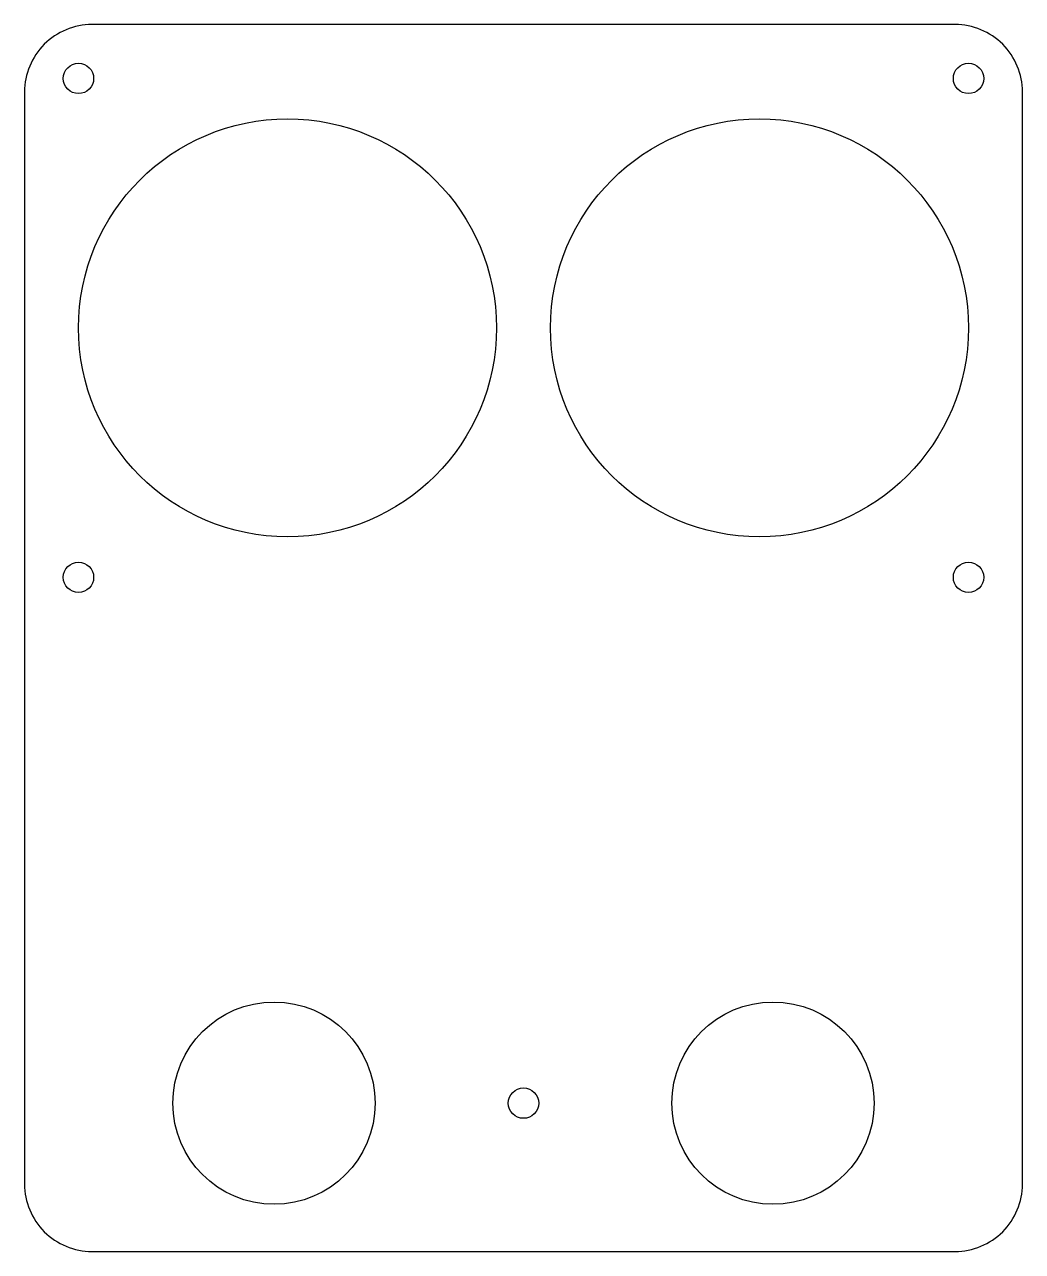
# Model space of a CAD drawing. Header units: metres. Extents: x 0 to 148, y 0 to 182.
import ezdxf

# ---------------------------------------------------------------- set-up
doc = ezdxf.new("R2010")
doc.units = ezdxf.units.M

msp = doc.modelspace()

# ---------------------------------------------------------------- linework, layer by layer
msp.add_lwpolyline([(10, 0), (138, 0, 0.414214), (148, 10), (148, 172, 0.414214), (138, 182), (10, 182, 0.414214), (0, 172), (0, 10, 0.414214)], format="xyb", close=True)
for centre, radius in [((8, 174), 2.25), ((140, 174), 2.25), ((39, 137), 31), ((109, 137), 31), ((8, 100), 2.25), ((140, 100), 2.25), ((37, 22), 15), ((111, 22), 15), ((74, 22), 2.25)]:
    msp.add_circle(centre, radius)

doc.saveas('drawing.dxf')
